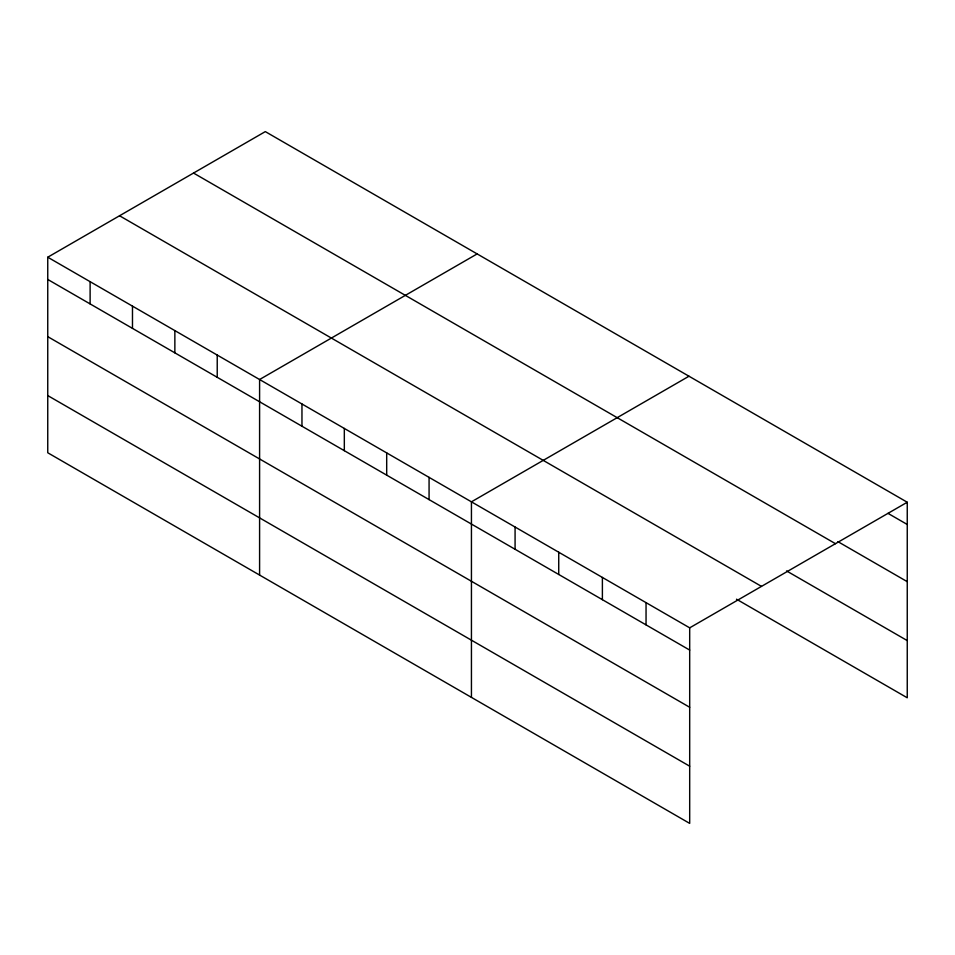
<?xml version="1.0" encoding="UTF-8"?>
<svg xmlns="http://www.w3.org/2000/svg" width="955" height="955" viewBox="0 0 955 955"><rect width="100%" height="100%" fill="white"/><g stroke="black" fill="none" stroke-linecap="round" stroke-linejoin="round"><path stroke-width="1.43" d="M689.689 707.273L689.689 627.841L47.75 257.217L47.75 452.765L689.689 823.389L689.689 707.273L47.75 336.649M736.496 599.203L907.25 697.783L907.25 502.235L265.311 131.611L47.75 257.217M477.154 253.911L259.593 379.517L259.593 575.077M688.985 376.222L471.436 501.829L471.436 697.377M689.689 627.841L907.25 502.235M887.995 513.36L907.25 524.474M837.917 541.64L907.25 581.667M193.519 173.058L835.458 543.682M786.562 570.923L907.25 640.59M119.542 215.758L761.481 586.382M47.75 279.457L689.689 650.08M47.75 395.573L689.689 766.197M646.046 602.629L646.046 624.88M602.39 577.429L602.39 599.68M558.735 552.229L558.735 574.48M515.079 527.029L515.079 549.28M429.07 477.357L429.07 499.608M386.691 452.897L386.691 475.148M344.325 428.437L344.325 450.688M301.959 403.977L301.959 426.228M217.227 355.057L217.227 377.309M174.861 330.597L174.861 352.849M132.482 306.137L132.482 328.389M90.116 281.677L90.116 303.917"/></g></svg>
